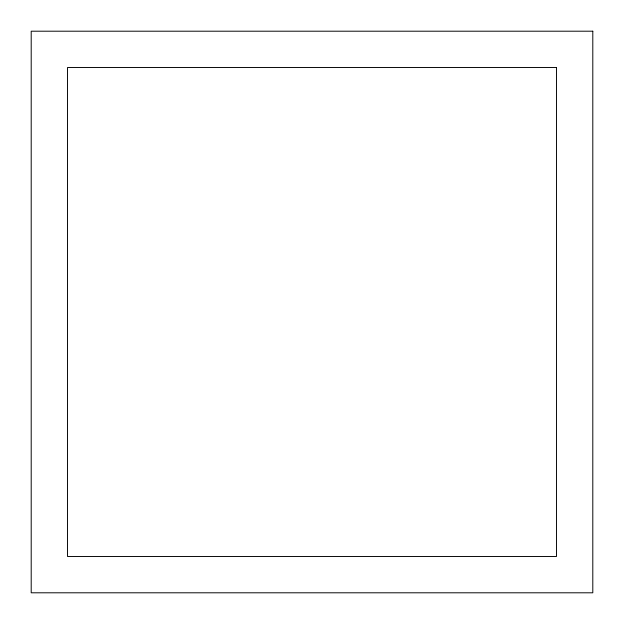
<?xml version="1.0" encoding="UTF-8"?>
<svg xmlns="http://www.w3.org/2000/svg" width="624" height="624" viewBox="0 0 624 624"><rect width="100%" height="100%" fill="white"/><g stroke="black" fill="none" stroke-linecap="round" stroke-linejoin="round"><path stroke-width="0.94" d="M592.8 31.2L31.2 31.2L31.2 592.8L592.8 592.8L592.8 31.2M556.483 67.517L67.517 67.517L67.517 556.483L556.483 556.483L556.483 67.517"/></g></svg>
